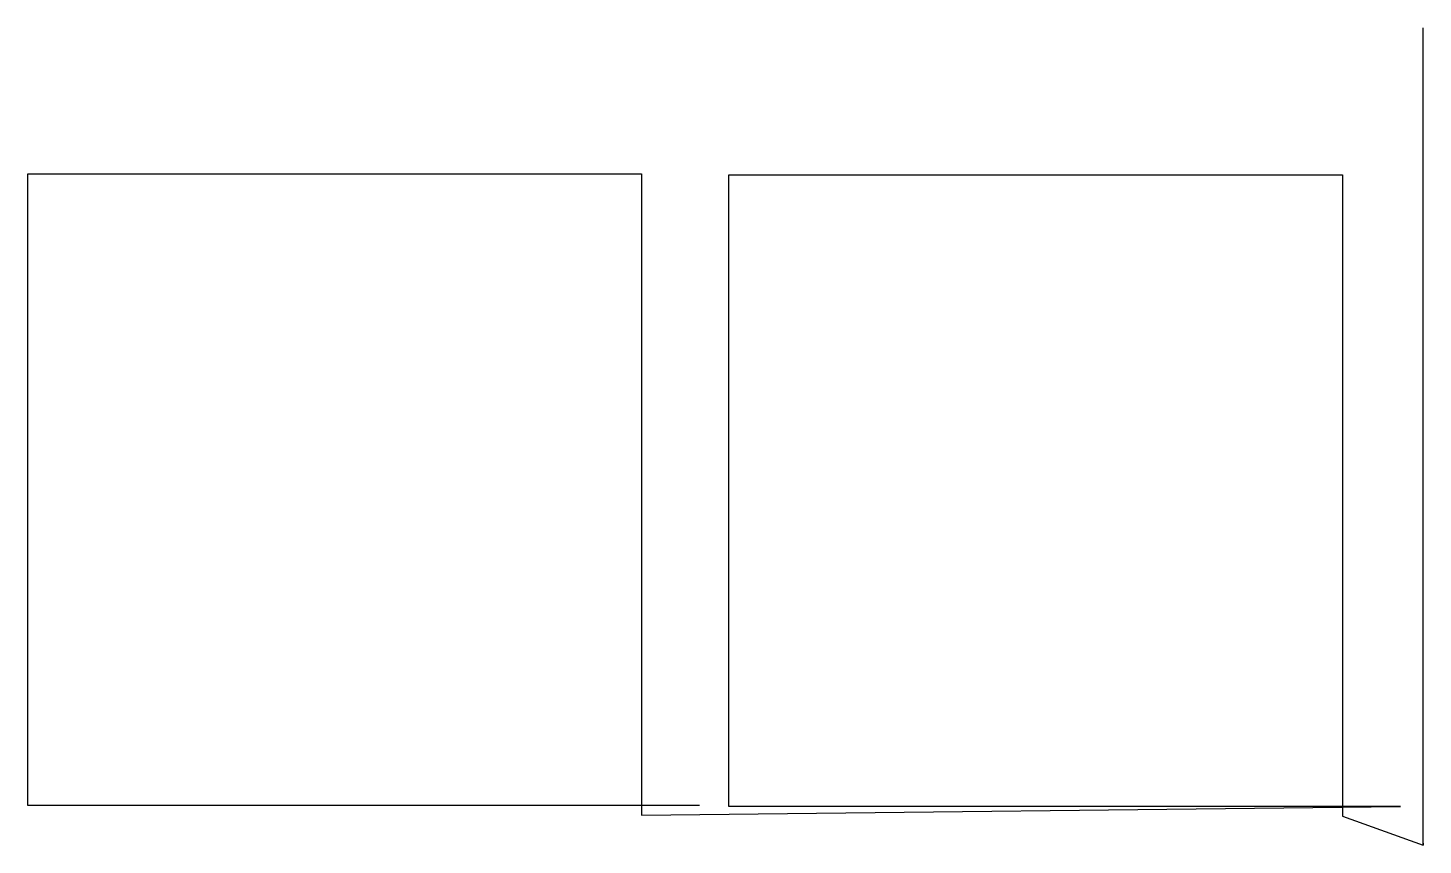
# Model space of a CAD drawing. Header units: metres. Extents: x 20 to 742, y 862 to 1284.
import ezdxf

# ---------------------------------------------------------------- set-up
doc = ezdxf.new("R2010")
doc.units = ezdxf.units.M

msp = doc.modelspace()

# ---------------------------------------------------------------- linework, layer by layer
at = {"layer": 'TOOL_0'}
for p, q in [((741.848, 1283.151), (741.848, 1284.151)), ((741.848, 862.714), (741.848, 1283.151)), ((20.083, 882.252), (20.083, 1208.752)), ((20.083, 1208.752), (337.583, 1208.752)), ((337.583, 1208.752), (337.583, 882.252)), ((382.683, 881.719), (382.683, 1208.219)), ((382.683, 1208.219), (700.183, 1208.219)), ((700.183, 1208.219), (700.183, 881.719)), ((337.583, 882.252), (20.083, 882.252)), ((367.583, 882.252), (337.583, 882.252)), ((337.583, 882.252), (337.583, 877.252)), ((337.583, 877.252), (730.183, 881.719)), ((700.183, 881.719), (382.683, 881.719)), ((730.183, 881.719), (700.183, 881.719)), ((700.183, 881.719), (700.183, 876.719)), ((700.183, 876.719), (741.848, 861.714)), ((741.848, 861.714), (741.848, 862.714)), ((741.848, 862.714), (741.848, 861.714)), ((741.848, 861.714), (741.848, 862.714))]:
    msp.add_line(p, q, dxfattribs=at)

doc.saveas('drawing.dxf')
